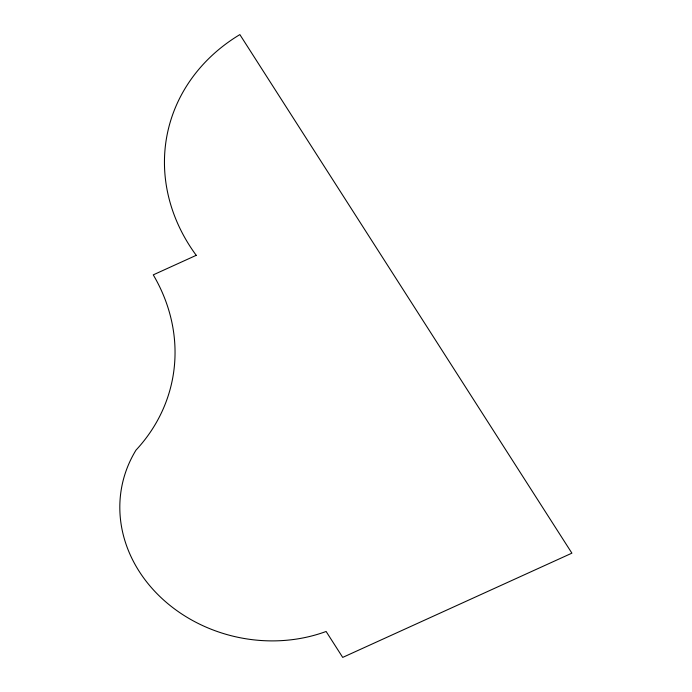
<?xml version="1.0" encoding="UTF-8"?>
<svg xmlns="http://www.w3.org/2000/svg" width="692" height="692" viewBox="0 0 692 692"><rect width="100%" height="100%" fill="white"/><g stroke="black" fill="none" stroke-linecap="round" stroke-linejoin="round"><path stroke-width="1.04" d="M196.234 255.322L153.261 274.862A187.039 161.816 12.1 0 1 136.004 450.111A144.706 125.191 12.1 0 0 160.432 597.049A144.706 125.191 12.1 0 0 326.114 631.476L342.713 657.4L571.903 553.159L239.865 34.6A188.726 163.277 12.1 0 0 196.234 255.322"/></g></svg>
